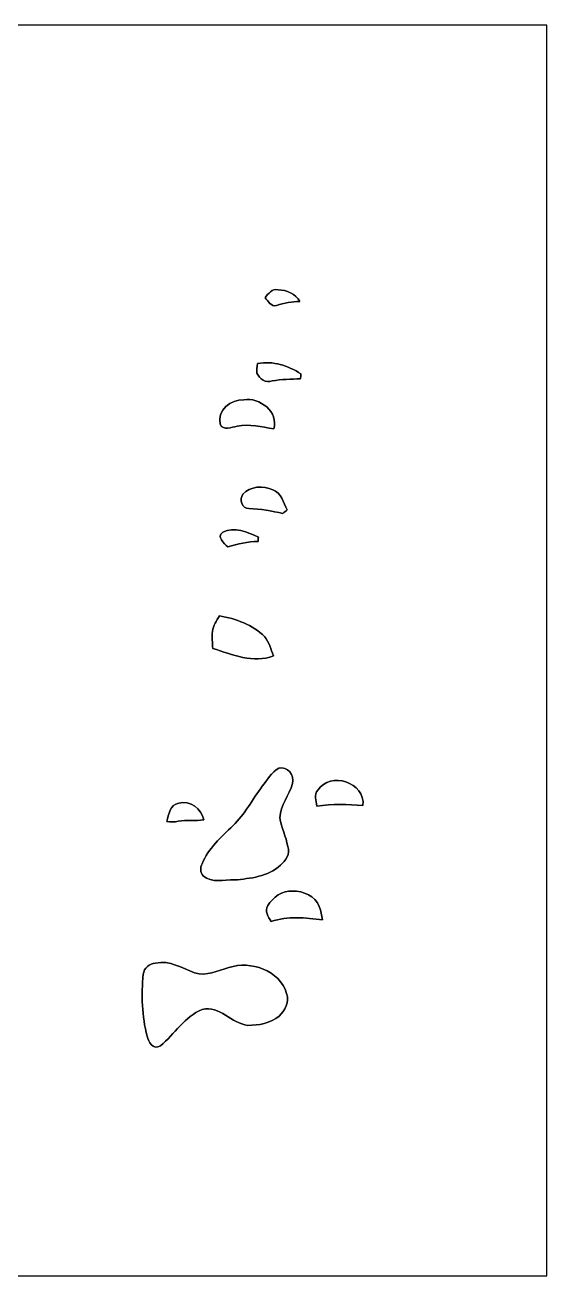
# Model space of a CAD drawing. Header units: centimetres. Extents: x -16.8 to 16.8, y -16.7 to 16.7.
# Drawn here: x 2.87 to 16.77, y -16.67 to 16.67 of the extents above; entities that cross this region are included whole.
import ezdxf

# ---------------------------------------------------------------- set-up
doc = ezdxf.new("R2010")
doc.units = ezdxf.units.CM
doc.header["$MEASUREMENT"] = 0
doc.layers.add('Layer 1', color=7, linetype='Continuous')

msp = doc.modelspace()

# ---------------------------------------------------------------- linework, layer by layer
at = {"layer": 'Layer 1', "color": 7}
for points, knots in [([(-16.77458, 16.66875), (-16.77458, 16.66875), (16.77458, 16.66875), (16.77458, 16.66875), (16.77458, 16.66875), (16.77458, 16.66875), (16.77458, -16.66875), (16.77458, -16.66875), (16.77458, -16.66875), (16.77458, -16.66875), (-16.77458, -16.66875), (-16.77458, -16.66875), (-16.77458, -16.66875), (-16.77458, -16.66875), (-16.77458, 16.66875), (-16.77458, 16.66875), (-16.77458, 16.66875), (-16.77458, 16.66875), (-16.77458, 16.66875), (-16.77458, 16.66875)], [0, 0, 0, 0, 0.16666667, 0.16666667, 0.16666667, 0.16666667, 0.33333333, 0.33333333, 0.33333333, 0.33333333, 0.5, 0.5, 0.5, 0.5, 0.66666667, 0.66666667, 0.66666667, 0.66666667, 1, 1, 1, 1]), ([(9.26465, 9.40153), (9.35919, 9.50066), (9.44139, 9.66223), (9.61319, 9.6079), (9.61319, 9.6079), (9.84391, 9.61849), (10.07674, 9.50419), (10.19457, 9.30381), (10.19457, 9.30381), (9.9822, 9.29852), (9.77547, 9.25795), (9.57368, 9.19621), (9.57368, 9.19621), (9.43081, 9.1507), (9.34826, 9.31827), (9.26465, 9.40153)], [0, 0, 0, 0, 0.2, 0.2, 0.2, 0.2, 0.4, 0.4, 0.4, 0.4, 0.6, 0.6, 0.6, 0.6, 1, 1, 1, 1]), ([(9.06745, 7.64469), (9.47455, 7.72513), (9.88201, 7.59566), (10.22032, 7.36882), (10.22032, 7.36882), (10.2175, 7.33707), (10.21221, 7.27357), (10.20939, 7.24182), (10.20939, 7.24182), (9.95715, 7.2263), (9.70315, 7.22842), (9.45409, 7.18432), (9.45409, 7.18432), (9.28582, 7.11941), (9.11084, 7.23512), (9.05051, 7.38893), (9.05051, 7.38893), (9.03534, 7.47466), (9.05545, 7.56003), (9.06745, 7.64469)], [0, 0, 0, 0, 0.16666667, 0.16666667, 0.16666667, 0.16666667, 0.33333333, 0.33333333, 0.33333333, 0.33333333, 0.5, 0.5, 0.5, 0.5, 0.66666667, 0.66666667, 0.66666667, 0.66666667, 1, 1, 1, 1]), ([(8.0705, 6.02897), (7.97807, 6.4008), (8.35589, 6.69643), (8.69738, 6.68373), (8.69738, 6.68373), (9.12248, 6.75111), (9.63859, 6.35917), (9.49642, 5.90303), (9.49642, 5.90303), (9.17575, 5.95842), (8.84626, 6.04767), (8.52099, 5.975), (8.52099, 5.975), (8.36754, 5.95842), (8.15446, 5.84024), (8.0705, 6.02897)], [0, 0, 0, 0, 0.2, 0.2, 0.2, 0.2, 0.4, 0.4, 0.4, 0.4, 0.6, 0.6, 0.6, 0.6, 1, 1, 1, 1]), ([(8.67727, 4.16419), (8.86742, 4.38961), (9.21632, 4.39279), (9.46997, 4.28237), (9.46997, 4.28237), (9.69398, 4.20158), (9.76277, 3.94229), (9.85308, 3.74579), (9.85308, 3.74579), (9.81498, 3.71404), (9.77724, 3.68194), (9.73984, 3.64949), (9.73984, 3.64949), (9.44351, 3.72322), (9.14082, 3.76872), (8.83602, 3.78037), (8.83602, 3.78037), (8.65011, 3.78707), (8.56721, 4.02625), (8.67727, 4.16419)], [0, 0, 0, 0, 0.16666667, 0.16666667, 0.16666667, 0.16666667, 0.33333333, 0.33333333, 0.33333333, 0.33333333, 0.5, 0.5, 0.5, 0.5, 0.66666667, 0.66666667, 0.66666667, 0.66666667, 1, 1, 1, 1]), ([(8.13788, 3.15066), (8.4388, 3.31011), (8.80357, 3.15595), (9.08791, 3.02401), (9.08791, 3.02401), (9.08614, 2.99473), (9.08297, 2.93617), (9.08121, 2.90689), (9.08121, 2.90689), (8.80569, 2.90689), (8.53934, 2.83351), (8.27546, 2.7619), (8.27546, 2.7619), (8.17704, 2.85574), (7.95726, 3.02719), (8.13788, 3.15066)], [0, 0, 0, 0, 0.2, 0.2, 0.2, 0.2, 0.4, 0.4, 0.4, 0.4, 0.6, 0.6, 0.6, 0.6, 1, 1, 1, 1]), ([(8.05145, 0.92639), (8.48819, 0.83996), (8.93586, 0.69286), (9.25689, 0.36795), (9.25689, 0.36795), (9.37754, 0.22225), (9.41776, 0.02999), (9.49254, -0.14005), (9.49254, -0.14005), (8.95174, -0.35842), (8.39435, -0.10125), (7.87259, 0.05397), (7.87259, 0.05397), (7.86518, 0.20496), (7.85389, 0.35666), (7.86165, 0.50729), (7.86165, 0.50729), (7.88211, 0.66252), (7.97983, 0.79163), (8.05145, 0.92639)], [0, 0, 0, 0, 0.16666667, 0.16666667, 0.16666667, 0.16666667, 0.33333333, 0.33333333, 0.33333333, 0.33333333, 0.5, 0.5, 0.5, 0.5, 0.66666667, 0.66666667, 0.66666667, 0.66666667, 1, 1, 1, 1]), ([(9.63048, -3.14008), (9.86155, -3.0667), (10.05981, -3.32916), (9.99666, -3.54295), (9.99666, -3.54295), (9.90847, -3.85904), (9.67669, -4.12362), (9.65659, -4.46158), (9.65659, -4.46158), (9.69962, -4.72087), (9.82698, -4.96076), (9.87002, -5.22076), (9.87002, -5.22076), (9.94692, -5.41796), (9.80828, -5.59752), (9.67458, -5.72276), (9.67458, -5.72276), (9.34402, -6.02474), (8.87518, -6.07836), (8.44832, -6.11434), (8.44832, -6.11434), (8.17351, -6.10447), (7.84366, -6.20713), (7.61506, -6.00287), (7.61506, -6.00287), (7.53286, -5.91502), (7.53674, -5.78732), (7.58719, -5.68537), (7.58719, -5.68537), (7.75688, -5.27544), (8.09731, -4.9717), (8.40881, -4.66937), (8.40881, -4.66937), (8.72913, -4.36598), (8.92845, -3.96558), (9.19268, -3.61774), (9.19268, -3.61774), (9.32603, -3.45193), (9.43434, -3.24238), (9.63048, -3.14008)], [0, 0, 0, 0, 0.09090909, 0.09090909, 0.09090909, 0.09090909, 0.18181818, 0.18181818, 0.18181818, 0.18181818, 0.27272727, 0.27272727, 0.27272727, 0.27272727, 0.36363636, 0.36363636, 0.36363636, 0.36363636, 0.45454545, 0.45454545, 0.45454545, 0.45454545, 0.54545455, 0.54545455, 0.54545455, 0.54545455, 0.63636364, 0.63636364, 0.63636364, 0.63636364, 0.72727273, 0.72727273, 0.72727273, 0.72727273, 0.81818182, 0.81818182, 0.81818182, 0.81818182, 1, 1, 1, 1]), ([(10.67117, -3.72075), (10.99679, -3.21239), (11.94294, -3.51473), (11.8745, -4.13279), (11.8745, -4.13279), (11.46563, -4.09152), (11.05359, -4.08905), (10.64577, -4.14479), (10.64577, -4.14479), (10.63096, -4.00156), (10.55264, -3.84069), (10.67117, -3.72075)], [0, 0, 0, 0, 0.25, 0.25, 0.25, 0.25, 0.5, 0.5, 0.5, 0.5, 1, 1, 1, 1]), ([(6.96595, -4.06894), (7.26934, -3.98004), (7.5819, -4.21358), (7.63341, -4.51344), (7.63341, -4.51344), (7.40833, -4.55577), (7.17762, -4.50674), (6.9536, -4.55224), (6.9536, -4.55224), (6.85271, -4.57165), (6.75005, -4.56812), (6.6488, -4.55824), (6.6488, -4.55824), (6.69255, -4.37762), (6.74017, -4.10034), (6.96595, -4.06894)], [0, 0, 0, 0, 0.2, 0.2, 0.2, 0.2, 0.4, 0.4, 0.4, 0.4, 0.6, 0.6, 0.6, 0.6, 1, 1, 1, 1]), ([(9.33873, -6.79979), (9.47879, -6.57895), (9.72397, -6.38387), (10.0009, -6.40927), (10.0009, -6.40927), (10.28206, -6.41138), (10.60344, -6.53979), (10.70786, -6.82307), (10.70786, -6.82307), (10.76043, -6.9342), (10.76995, -7.05944), (10.79712, -7.17903), (10.79712, -7.17903), (10.34168, -7.12505), (9.86861, -7.0679), (9.42622, -7.22348), (9.42622, -7.22348), (9.35602, -7.09824), (9.24489, -6.94231), (9.33873, -6.79979)], [0, 0, 0, 0, 0.16666667, 0.16666667, 0.16666667, 0.16666667, 0.33333333, 0.33333333, 0.33333333, 0.33333333, 0.5, 0.5, 0.5, 0.5, 0.66666667, 0.66666667, 0.66666667, 0.66666667, 1, 1, 1, 1]), ([(6.34824, -8.32873), (6.725, -8.24689), (7.05062, -8.46843), (7.38964, -8.58626), (7.38964, -8.58626), (7.70361, -8.70056), (8.00417, -8.51641), (8.30509, -8.45044), (8.30509, -8.45044), (8.88259, -8.25606), (9.65271, -8.5217), (9.84074, -9.14118), (9.84074, -9.14118), (9.91905, -9.3666), (9.80511, -9.5952), (9.64001, -9.74513), (9.64001, -9.74513), (9.40611, -9.92717), (9.09884, -9.99631), (8.8078, -9.99031), (8.8078, -9.99031), (8.36895, -9.94163), (8.05956, -9.45092), (7.59495, -9.56522), (7.59495, -9.56522), (7.11976, -9.75431), (6.86153, -10.22562), (6.477, -10.53253), (6.477, -10.53253), (6.28121, -10.65636), (6.16444, -10.43093), (6.1214, -10.28136), (6.1214, -10.28136), (5.98981, -9.74372), (5.96618, -9.17857), (6.02262, -8.62894), (6.02262, -8.62894), (6.03532, -8.45996), (6.19054, -8.34884), (6.34824, -8.32873)], [0, 0, 0, 0, 0.09090909, 0.09090909, 0.09090909, 0.09090909, 0.18181818, 0.18181818, 0.18181818, 0.18181818, 0.27272727, 0.27272727, 0.27272727, 0.27272727, 0.36363636, 0.36363636, 0.36363636, 0.36363636, 0.45454545, 0.45454545, 0.45454545, 0.45454545, 0.54545455, 0.54545455, 0.54545455, 0.54545455, 0.63636364, 0.63636364, 0.63636364, 0.63636364, 0.72727273, 0.72727273, 0.72727273, 0.72727273, 0.81818182, 0.81818182, 0.81818182, 0.81818182, 1, 1, 1, 1])]:
    msp.add_open_spline(points, degree=3, knots=knots, dxfattribs=at)
at = {"layer": 'Layer 1', "color": 251}
for points, knots in [([(9.26465, 9.40153), (9.34826, 9.31827), (9.43081, 9.1507), (9.57368, 9.19621), (9.57368, 9.19621), (9.77547, 9.25795), (9.9822, 9.29852), (10.19457, 9.30381), (10.19457, 9.30381), (10.07674, 9.50419), (9.84391, 9.61849), (9.61319, 9.6079), (9.61319, 9.6079), (9.44139, 9.66223), (9.35919, 9.50066), (9.26465, 9.40153), (9.26465, 9.40153), (9.26465, 9.40153), (9.26465, 9.40153), (9.26465, 9.40153)], [0, 0, 0, 0, 0.16666667, 0.16666667, 0.16666667, 0.16666667, 0.33333333, 0.33333333, 0.33333333, 0.33333333, 0.5, 0.5, 0.5, 0.5, 0.66666667, 0.66666667, 0.66666667, 0.66666667, 1, 1, 1, 1]), ([(9.06745, 7.64469), (9.05545, 7.56003), (9.03534, 7.47466), (9.05051, 7.38893), (9.05051, 7.38893), (9.11084, 7.23512), (9.28582, 7.11941), (9.45409, 7.18432), (9.45409, 7.18432), (9.70315, 7.22842), (9.95715, 7.2263), (10.20939, 7.24182), (10.20939, 7.24182), (10.21221, 7.27357), (10.2175, 7.33707), (10.22032, 7.36882), (10.22032, 7.36882), (9.88201, 7.59566), (9.47455, 7.72513), (9.06745, 7.64469), (9.06745, 7.64469), (9.06745, 7.64469), (9.06745, 7.64469), (9.06745, 7.64469)], [0, 0, 0, 0, 0.14285714, 0.14285714, 0.14285714, 0.14285714, 0.28571429, 0.28571429, 0.28571429, 0.28571429, 0.42857143, 0.42857143, 0.42857143, 0.42857143, 0.57142857, 0.57142857, 0.57142857, 0.57142857, 0.71428571, 0.71428571, 0.71428571, 0.71428571, 1, 1, 1, 1]), ([(8.0705, 6.02897), (8.15446, 5.84024), (8.36754, 5.95842), (8.52099, 5.975), (8.52099, 5.975), (8.84626, 6.04767), (9.17575, 5.95842), (9.49642, 5.90303), (9.49642, 5.90303), (9.63859, 6.35917), (9.12248, 6.75111), (8.69738, 6.68373), (8.69738, 6.68373), (8.35589, 6.69643), (7.97807, 6.4008), (8.0705, 6.02897), (8.0705, 6.02897), (8.0705, 6.02897), (8.0705, 6.02897), (8.0705, 6.02897)], [0, 0, 0, 0, 0.16666667, 0.16666667, 0.16666667, 0.16666667, 0.33333333, 0.33333333, 0.33333333, 0.33333333, 0.5, 0.5, 0.5, 0.5, 0.66666667, 0.66666667, 0.66666667, 0.66666667, 1, 1, 1, 1]), ([(8.67727, 4.16419), (8.56721, 4.02625), (8.65011, 3.78707), (8.83602, 3.78037), (8.83602, 3.78037), (9.14082, 3.76872), (9.44351, 3.72322), (9.73984, 3.64949), (9.73984, 3.64949), (9.77724, 3.68194), (9.81498, 3.71404), (9.85308, 3.74579), (9.85308, 3.74579), (9.76277, 3.94229), (9.69398, 4.20158), (9.46997, 4.28237), (9.46997, 4.28237), (9.21632, 4.39279), (8.86742, 4.38961), (8.67727, 4.16419), (8.67727, 4.16419), (8.67727, 4.16419), (8.67727, 4.16419), (8.67727, 4.16419)], [0, 0, 0, 0, 0.14285714, 0.14285714, 0.14285714, 0.14285714, 0.28571429, 0.28571429, 0.28571429, 0.28571429, 0.42857143, 0.42857143, 0.42857143, 0.42857143, 0.57142857, 0.57142857, 0.57142857, 0.57142857, 0.71428571, 0.71428571, 0.71428571, 0.71428571, 1, 1, 1, 1]), ([(8.13788, 3.15066), (7.95726, 3.02719), (8.17704, 2.85574), (8.27546, 2.7619), (8.27546, 2.7619), (8.53934, 2.83351), (8.80569, 2.90689), (9.08121, 2.90689), (9.08121, 2.90689), (9.08297, 2.93617), (9.08614, 2.99473), (9.08791, 3.02401), (9.08791, 3.02401), (8.80357, 3.15595), (8.4388, 3.31011), (8.13788, 3.15066), (8.13788, 3.15066), (8.13788, 3.15066), (8.13788, 3.15066), (8.13788, 3.15066)], [0, 0, 0, 0, 0.16666667, 0.16666667, 0.16666667, 0.16666667, 0.33333333, 0.33333333, 0.33333333, 0.33333333, 0.5, 0.5, 0.5, 0.5, 0.66666667, 0.66666667, 0.66666667, 0.66666667, 1, 1, 1, 1]), ([(8.05145, 0.92639), (7.97983, 0.79163), (7.88211, 0.66252), (7.86165, 0.50729), (7.86165, 0.50729), (7.85389, 0.35666), (7.86518, 0.20496), (7.87259, 0.05397), (7.87259, 0.05397), (8.39435, -0.10125), (8.95174, -0.35842), (9.49254, -0.14005), (9.49254, -0.14005), (9.41776, 0.02999), (9.37754, 0.22225), (9.25689, 0.36795), (9.25689, 0.36795), (8.93586, 0.69286), (8.48819, 0.83996), (8.05145, 0.92639), (8.05145, 0.92639), (8.05145, 0.92639), (8.05145, 0.92639), (8.05145, 0.92639)], [0, 0, 0, 0, 0.14285714, 0.14285714, 0.14285714, 0.14285714, 0.28571429, 0.28571429, 0.28571429, 0.28571429, 0.42857143, 0.42857143, 0.42857143, 0.42857143, 0.57142857, 0.57142857, 0.57142857, 0.57142857, 0.71428571, 0.71428571, 0.71428571, 0.71428571, 1, 1, 1, 1]), ([(9.63048, -3.14008), (9.43434, -3.24238), (9.32603, -3.45193), (9.19268, -3.61774), (9.19268, -3.61774), (8.92845, -3.96558), (8.72913, -4.36598), (8.40881, -4.66937), (8.40881, -4.66937), (8.09731, -4.9717), (7.75688, -5.27544), (7.58719, -5.68537), (7.58719, -5.68537), (7.53674, -5.78732), (7.53286, -5.91502), (7.61506, -6.00287), (7.61506, -6.00287), (7.84366, -6.20713), (8.17351, -6.10447), (8.44832, -6.11434), (8.44832, -6.11434), (8.87518, -6.07836), (9.34402, -6.02474), (9.67458, -5.72276), (9.67458, -5.72276), (9.80828, -5.59752), (9.94692, -5.41796), (9.87002, -5.22076), (9.87002, -5.22076), (9.82698, -4.96076), (9.69962, -4.72087), (9.65659, -4.46158), (9.65659, -4.46158), (9.67669, -4.12362), (9.90847, -3.85904), (9.99666, -3.54295), (9.99666, -3.54295), (10.05981, -3.32916), (9.86155, -3.0667), (9.63048, -3.14008), (9.63048, -3.14008), (9.63048, -3.14008), (9.63048, -3.14008), (9.63048, -3.14008)], [0, 0, 0, 0, 0.08333333, 0.08333333, 0.08333333, 0.08333333, 0.16666667, 0.16666667, 0.16666667, 0.16666667, 0.25, 0.25, 0.25, 0.25, 0.33333333, 0.33333333, 0.33333333, 0.33333333, 0.41666667, 0.41666667, 0.41666667, 0.41666667, 0.5, 0.5, 0.5, 0.5, 0.58333333, 0.58333333, 0.58333333, 0.58333333, 0.66666667, 0.66666667, 0.66666667, 0.66666667, 0.75, 0.75, 0.75, 0.75, 0.83333333, 0.83333333, 0.83333333, 0.83333333, 1, 1, 1, 1]), ([(10.67117, -3.72075), (10.55264, -3.84069), (10.63096, -4.00156), (10.64577, -4.14479), (10.64577, -4.14479), (11.05359, -4.08905), (11.46563, -4.09152), (11.8745, -4.13279), (11.8745, -4.13279), (11.94294, -3.51473), (10.99679, -3.21239), (10.67117, -3.72075), (10.67117, -3.72075), (10.67117, -3.72075), (10.67117, -3.72075), (10.67117, -3.72075)], [0, 0, 0, 0, 0.2, 0.2, 0.2, 0.2, 0.4, 0.4, 0.4, 0.4, 0.6, 0.6, 0.6, 0.6, 1, 1, 1, 1]), ([(6.96595, -4.06894), (6.74017, -4.10034), (6.69255, -4.37762), (6.6488, -4.55824), (6.6488, -4.55824), (6.75005, -4.56812), (6.85271, -4.57165), (6.9536, -4.55224), (6.9536, -4.55224), (7.17762, -4.50674), (7.40833, -4.55577), (7.63341, -4.51344), (7.63341, -4.51344), (7.5819, -4.21358), (7.26934, -3.98004), (6.96595, -4.06894), (6.96595, -4.06894), (6.96595, -4.06894), (6.96595, -4.06894), (6.96595, -4.06894)], [0, 0, 0, 0, 0.16666667, 0.16666667, 0.16666667, 0.16666667, 0.33333333, 0.33333333, 0.33333333, 0.33333333, 0.5, 0.5, 0.5, 0.5, 0.66666667, 0.66666667, 0.66666667, 0.66666667, 1, 1, 1, 1]), ([(9.33873, -6.79979), (9.24489, -6.94231), (9.35602, -7.09824), (9.42622, -7.22348), (9.42622, -7.22348), (9.86861, -7.0679), (10.34168, -7.12505), (10.79712, -7.17903), (10.79712, -7.17903), (10.76995, -7.05944), (10.76043, -6.9342), (10.70786, -6.82307), (10.70786, -6.82307), (10.60344, -6.53979), (10.28206, -6.41138), (10.0009, -6.40927), (10.0009, -6.40927), (9.72397, -6.38387), (9.47879, -6.57895), (9.33873, -6.79979), (9.33873, -6.79979), (9.33873, -6.79979), (9.33873, -6.79979), (9.33873, -6.79979)], [0, 0, 0, 0, 0.14285714, 0.14285714, 0.14285714, 0.14285714, 0.28571429, 0.28571429, 0.28571429, 0.28571429, 0.42857143, 0.42857143, 0.42857143, 0.42857143, 0.57142857, 0.57142857, 0.57142857, 0.57142857, 0.71428571, 0.71428571, 0.71428571, 0.71428571, 1, 1, 1, 1]), ([(6.34824, -8.32873), (6.19054, -8.34884), (6.03532, -8.45996), (6.02262, -8.62894), (6.02262, -8.62894), (5.96618, -9.17857), (5.98981, -9.74372), (6.1214, -10.28136), (6.1214, -10.28136), (6.16444, -10.43093), (6.28121, -10.65636), (6.477, -10.53253), (6.477, -10.53253), (6.86153, -10.22562), (7.11976, -9.75431), (7.59495, -9.56522), (7.59495, -9.56522), (8.05956, -9.45092), (8.36895, -9.94163), (8.8078, -9.99031), (8.8078, -9.99031), (9.09884, -9.99631), (9.40611, -9.92717), (9.64001, -9.74513), (9.64001, -9.74513), (9.80511, -9.5952), (9.91905, -9.3666), (9.84074, -9.14118), (9.84074, -9.14118), (9.65271, -8.5217), (8.88259, -8.25606), (8.30509, -8.45044), (8.30509, -8.45044), (8.00417, -8.51641), (7.70361, -8.70056), (7.38964, -8.58626), (7.38964, -8.58626), (7.05062, -8.46843), (6.725, -8.24689), (6.34824, -8.32873), (6.34824, -8.32873), (6.34824, -8.32873), (6.34824, -8.32873), (6.34824, -8.32873)], [0, 0, 0, 0, 0.08333333, 0.08333333, 0.08333333, 0.08333333, 0.16666667, 0.16666667, 0.16666667, 0.16666667, 0.25, 0.25, 0.25, 0.25, 0.33333333, 0.33333333, 0.33333333, 0.33333333, 0.41666667, 0.41666667, 0.41666667, 0.41666667, 0.5, 0.5, 0.5, 0.5, 0.58333333, 0.58333333, 0.58333333, 0.58333333, 0.66666667, 0.66666667, 0.66666667, 0.66666667, 0.75, 0.75, 0.75, 0.75, 0.83333333, 0.83333333, 0.83333333, 0.83333333, 1, 1, 1, 1])]:
    msp.add_open_spline(points, degree=3, knots=knots, dxfattribs=at)

doc.saveas('drawing.dxf')
